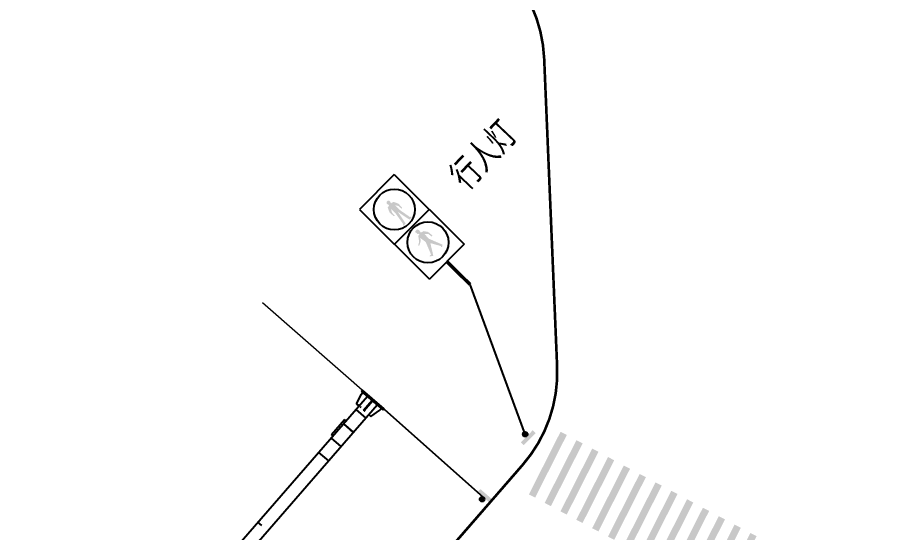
# Model space of a CAD drawing. Header units: millimetres. Extents: x 67532 to 67858, y 50657 to 50929.
# Drawn here: x 67628.4 to 67678.6, y 50759.4 to 50788.7 of the extents above; entities that cross this region are included whole.
import ezdxf

# ---------------------------------------------------------------- set-up
doc = ezdxf.new("R2010")
doc.units = ezdxf.units.MM
doc.layers.add('@-交通信号', color=7, linetype='Continuous')
doc.layers.add('@-路面边线', color=7, linetype='Continuous')
doc.layers.add('@-道路标线', color=7, linetype='Continuous', lineweight=0)
doc.styles.add('宋体', font='')
doc.styles.get('宋体').set_extended_font_data('SimSun')

# ---------------------------------------------------------------- blocks, each defined once
blk = doc.blocks.new('*U4')
at = {"layer": '@-路面边线'}
h = blk.add_hatch(color=256, dxfattribs=at)
h.dxf.hatch_style = 1
h.paths.add_polyline_path([(0.192, -4.01), (0.102, -0.011), (-0.297, -0.02), (-0.207, -4.019)])
blk = doc.blocks.new('*U5')
at = {"layer": '@-路面边线', "color": 0, "linetype": 'ByBlock', "lineweight": -2, "transparency": 16777216}
for p, rotation in [((67657.541, 50761.514), 151.8981054783605), ((67658.441, 50761.033), 151.89810547837), ((67659.341, 50760.553), 151.8981054783605), ((67660.24, 50760.072), 151.89810547837), ((67661.14, 50759.592), 151.89810547837), ((67662.04, 50759.112), 151.89810547837), ((67662.94, 50758.631), 151.8981054783605), ((67663.839, 50758.151), 151.8981054783605), ((67664.739, 50757.67), 151.8981054783605), ((67665.639, 50757.19), 151.8981054783605), ((67666.539, 50756.709), 151.8981054783605), ((67667.439, 50756.229), 151.8981054783605), ((67668.338, 50755.748), 151.8981054783605), ((67669.238, 50755.268), 151.8981054783605), ((67670.138, 50754.787), 151.8981054783605), ((67671.038, 50754.307), 151.8981054783605), ((67671.937, 50753.826), 151.8981054783605), ((67672.837, 50753.346), 151.8981054783605), ((67673.737, 50752.866), 151.8981054783605), ((67674.637, 50752.385), 151.8981054783605), ((67675.536, 50751.905), 151.8981054783605), ((67676.436, 50751.424), 151.8981054783605)]:
    blk.add_blockref('*U4', p, dxfattribs=dict(at, rotation=rotation))
blk = doc.blocks.new('A$C4D5C2BD2')
at = {"layer": '@-交通信号', "linetype": 'ByBlock', "lineweight": -3}
h = blk.add_hatch(color=14, dxfattribs=at)
edge = h.paths.add_edge_path()
edge.add_line((0.981, 0.31), (0.905, 0.534))
edge.add_line((0.905, 0.534), (0.001, 0.223))
edge.add_line((0.001, 0.223), (0.077, 0))
edge.add_line((0.077, 0), (0.981, 0.31))
blk.add_hatch(color=14, dxfattribs=at).paths.add_polyline_path([(0.557, 0.515, 1), (0.292, 0.515, 1)])
at = {"layer": '@-交通信号', "color": 14}
blk.add_circle((0.425, 0.515, 363.651), 0.132, dxfattribs=at)
blk = doc.blocks.new('A$C3CD052C4')
at = {"layer": '@-交通信号'}
h = blk.add_hatch(color=256, dxfattribs=at)
h.paths.add_polyline_path([(0.198, 4.356), (0.304, 4.182), (0.32, 3.934), (0.381, 3.967), (0.401, 4.276), (0.275, 4.548), (0.121, 4.589), (0.137, 4.65), (0.157, 4.715), (0.141, 4.776), (0.1, 4.814), (0.043, 4.83), (-0.015, 4.814), (-0.055, 4.776), (-0.071, 4.715), (-0.051, 4.65), (-0.035, 4.589), (-0.19, 4.548), (-0.316, 4.276), (-0.295, 3.967), (-0.234, 3.934), (-0.218, 4.182), (-0.113, 4.356), (-0.113, 3.967), (-0.234, 3.267), (-0.279, 3.257), (-0.291, 3.19), (-0.113, 3.19), (0.043, 3.967), (0.198, 3.19), (0.377, 3.19), (0.365, 3.257), (0.32, 3.267), (0.198, 3.967)])
h.paths.add_polyline_path([(-0.061, 1.636), (-0.348, 0.921), (-0.458, 0.919), (-0.477, 0.887), (-0.307, 0.779), (0.082, 1.403), (0.39, 0.855), (0.361, 0.823), (0.365, 0.797), (0.408, 0.779), (0.506, 0.859), (0.201, 1.639), (0.216, 2.02), (0.368, 1.86), (0.408, 1.596), (0.474, 1.636), (0.445, 1.947), (0.303, 2.15), (0.133, 2.208), (0.125, 2.252, 0.207228), (0.135, 2.45, 0.071106), (0.119, 2.472, 0.097589), (0.103, 2.484, 0.022233), (0.085, 2.492, 0.040799), (0.074, 2.494, 0.045979), (0.046, 2.497, 0.036358), (0.01, 2.494, 0.028309), (-0.009, 2.491, 0.024691), (-0.031, 2.484, 0.079385), (-0.056, 2.47, 0.12435), (-0.067, 2.455, 0.081145), (-0.072, 2.435, 0.069556), (-0.07, 2.412, 0.00473), (-0.068, 2.402, 0.009011), (-0.067, 2.397, 0.057142), (-0.061, 2.381, -0.068241), (-0.056, 2.368, -0.124353), (-0.057, 2.348, 0.089456), (-0.06, 2.321, 0.014819), (-0.058, 2.301, -0.022419), (-0.056, 2.28, 0.042847), (-0.056, 2.27, 0.182875), (-0.054, 2.264, 0.101619), (-0.045, 2.259, 0.029922), (-0.002, 2.249), (-0.002, 2.204), (-0.11, 2.179), (-0.181, 2.086), (-0.291, 1.94), (-0.331, 1.904), (-0.506, 1.794), (-0.453, 1.754), (-0.263, 1.853), (-0.216, 1.878), (-0.11, 2.021)])
for p, q in [((-1.402, 5.609), (-1.402, 0)), ((1.402, 5.609), (-1.402, 5.609)), ((1.402, 5.609), (1.402, 0)), ((1.402, 2.805), (-1.402, 2.805)), ((1.402, 0), (-1.402, 0))]:
    blk.add_line(p, q, dxfattribs=at)
at = {"layer": '@-交通信号', "color": 1}
blk.add_circle((0, 4.207), 1.166, dxfattribs=at)
at = {"layer": '@-交通信号', "color": 3}
blk.add_circle((0.016, 1.53), 1.166, dxfattribs=at)
blk = doc.blocks.new('A$C42B20481')
at = {"layer": '@-交通信号', "linetype": 'ByBlock', "lineweight": -3}
for points in [[(0.132, 0, 1), (-0.132, 0, 1)], [(0.461, -0.373), (0.46, -0.137), (-0.496, -0.139), (-0.495, -0.375)]]:
    blk.add_hatch(color=14, dxfattribs=at).paths.add_polyline_path(points)
at = {"layer": '@-交通信号', "color": 14}
blk.add_circle((0, 0), 0.132, dxfattribs=at)
blk = doc.blocks.new('A$C5D3B22B4')
at = {"layer": '@-交通信号'}
for p, q in [((0.441, 17.242), (1.178, 17.242)), ((0.441, 17.242), (0.441, 16.724)), ((1.105, 17.242), (0.515, 17.242)), ((1.105, 17.242), (0.515, 17.242)), ((0.515, 17.242), (0.515, 17.242)), ((0.515, 17.242), (0.515, 17.242)), ((0.515, 17.242), (0.515, 17.242)), ((1.178, 17.242), (1.178, 0.081)), ((-0.022, 16.635), (-0.628, 16.498)), ((0.115, 16.635), (-0.022, 16.635)), ((0.115, 16.703), (0.115, 15.694)), ((0.115, 16.703), (0.25, 16.703)), ((0.182, 16.703), (0.182, 15.694)), ((0.25, 16.703), (0.81, 16.764)), ((0.25, 16.703), (0.25, 15.694)), ((1.178, 17.074), (0.441, 17.074)), ((0.81, 16.764), (0.81, 15.512)), ((0.81, 15.511), (0.81, 16.694)), ((-19.019, 16.368), (-19.33, 16.367)), ((-13.857, 16.384), (-19.019, 16.368)), ((-6.759, 16.405), (-13.857, 16.384)), ((0.115, 16.441), (-6.759, 16.405)), ((-0.628, 16.498), (-0.628, 16.439)), ((-0.627, 16.22), (-0.627, 16.177)), ((-0.627, 16.22), (0.115, 16.22)), ((-0.627, 16.177), (0.115, 16.177)), ((-19.019, 16.015), (-19.294, 16.017)), ((-13.854, 16.004), (-19.019, 16.015)), ((-6.759, 15.99), (-13.854, 16.004)), ((0.115, 15.955), (-6.759, 15.99)), ((-0.628, 15.957), (-0.628, 15.91)), ((-0.022, 15.773), (-0.628, 15.91)), ((0.115, 15.773), (-0.022, 15.773)), ((0.115, 15.694), (0.25, 15.694)), ((0.515, 15.504), (0.25, 15.694)), ((0.441, 15.556), (0.441, 0.081)), ((0.515, 15.504), (0.81, 15.504)), ((0.89, 9.581), (1.212, 9.581)), ((0.891, 9.578), (1.215, 9.578)), ((1.178, 4.32), (0.441, 4.32)), ((1.178, 3.24), (0.441, 3.24)), ((1.176, 3.066), (1.299, 3.066)), ((1.299, 3.066), (1.299, 1.941)), ((1.03, 2.16), (0.441, 2.16)), ((1.178, 2.16), (0.441, 2.16)), ((1.176, 2.161), (0.444, 2.161)), ((1.028, 2.161), (0.444, 2.161)), ((1.176, 1.941), (1.299, 1.941)), ((1.178, 1.08), (0.441, 1.08)), ((0.281, 0.819), (0.12, 0.215)), ((0.367, 0.819), (0.281, 0.819)), ((0.441, 0.81), (0.354, 0.81)), ((0.444, 0.819), (0.358, 0.819)), ((0.382, 0.81), (0.436, 0.81)), ((0.711, 0.819), (0.754, 0.819)), ((0.711, 0.81), (0.755, 0.81)), ((0.788, 0.819), (0.788, 0.081)), ((0.788, 0.819), (0.831, 0.819)), ((0.831, 0.819), (0.831, 0.081)), ((1.03, 0.81), (1.084, 0.81)), ((1.176, 0.819), (1.285, 0.819)), ((1.178, 0.81), (1.288, 0.81)), ((1.253, 0.819), (1.362, 0.819)), ((1.362, 0.819), (1.523, 0.215)), ((0, 0.081), (1.62, 0.081)), ((0, 0.081), (0, 0)), ((0, 0), (1.62, 0)), ((0.12, 0.215), (0.12, 0.081)), ((1.523, 0.215), (1.523, 0.081)), ((1.62, 0.081), (1.62, 0))]:
    blk.add_line(p, q, dxfattribs=at)

msp = doc.modelspace()

# ---------------------------------------------------------------- linework, layer by layer
at = {"layer": '@-交通信号', "linetype": 'Continuous', "lineweight": -3}
msp.add_line((67657.252, 50764.996, -2.677), (67654.108, 50773.523), dxfattribs=at)
at = {"layer": '@-交通信号', "lineweight": 0, "ltscale": 0.5}
msp.add_line((67642.311, 50772.487), (67648.584, 50766.997), dxfattribs=at)
at = {"layer": '@-交通信号'}
msp.add_line((67654.883, 50761.397), (67648.584, 50766.997), dxfattribs=at)
at = {"layer": '@-交通信号', "const_width": 0.2, "flags": 128}
msp.add_lwpolyline([(67652.791, 50774.828), (67654.108, 50773.523)], dxfattribs=at)
at = {"layer": '@-路面边线', "color": 7, "linetype": 'Continuous', "const_width": 0.15, "flags": 128}
msp.add_lwpolyline([(67657.109, 50763.264), (67622.058, 50722.942)], dxfattribs=at)
at = {"layer": '@-道路标线', "color": 7, "linetype": 'Continuous', "const_width": 0.15, "flags": 128}
msp.add_lwpolyline([(67656.208, 50791.505), (67655.79, 50791.894, -0.197053), (67658.327, 50786.38), (67659.064, 50768.849, -0.19171), (67657.109, 50763.264), (67657.109, 50763.264)], format="xyb", dxfattribs=at)

# ---------------------------------------------------------------- block references
at = {"layer": '@-交通信号'}
for name, p, rotation in [('A$C3CD052C4', (67652.791, 50774.828), 45.25492557717082), ('A$C5D3B22B4', (67649.215, 50766.448), 138.9891696313807), ('A$C42B20481', (67654.796, 50761.297), 138.9891696313807)]:
    msp.add_blockref(name, p, dxfattribs=dict(at, rotation=rotation))
at = {"layer": '@-交通信号', "linetype": 'Continuous', "ltscale": 2, "rotation": 26.15975837133789}
msp.add_blockref('A$C4D5C2BD2', (67657.098, 50764.346, -366.328), dxfattribs=at)
at = {"layer": '@-路面边线'}
msp.add_blockref('*U5', (0, 0), dxfattribs=at)

# ---------------------------------------------------------------- texts
at = {"layer": '@-交通信号', "style": '宋体', "width": 0.7}
msp.add_text('行人灯', height=1.5, rotation=46.524, dxfattribs=at).set_placement((67653.918, 50778.849))

doc.saveas('drawing.dxf')
